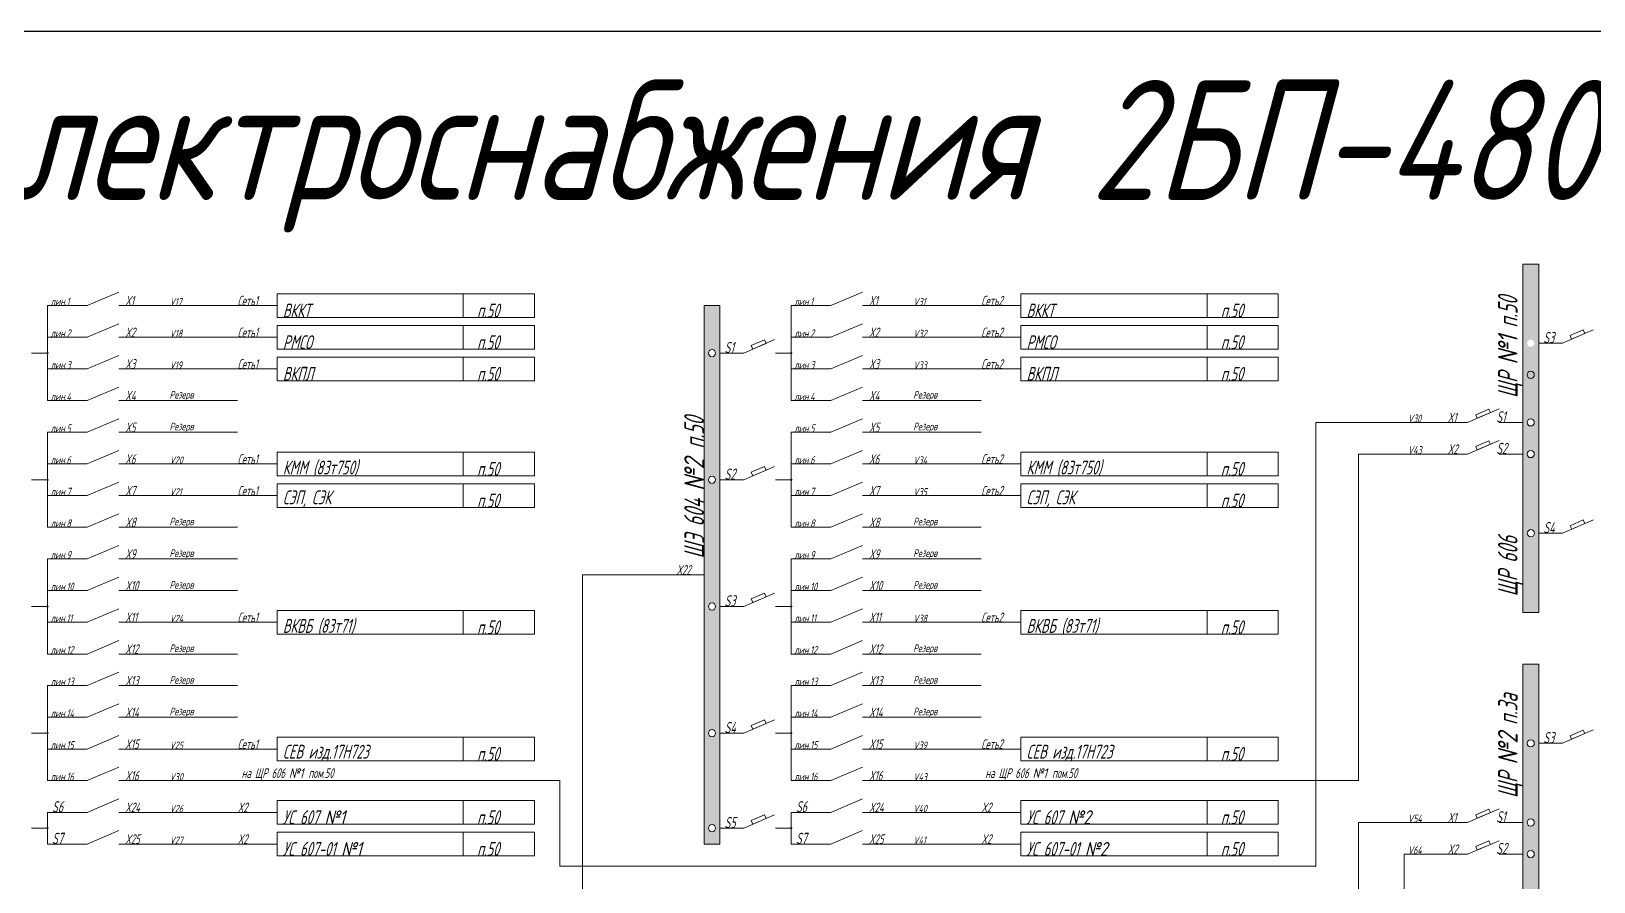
# Paper-space layout 'Main' of a CAD drawing. Extents: x 20 to 589, y 5 to 415.
# Drawn here: x 232.7 to 441, y 301.6 to 415 of the extents above; entities that cross this region are included whole.
import ezdxf

# ---------------------------------------------------------------- set-up
doc = ezdxf.new("R2010")
doc.units = 0
doc.header["$LTSCALE"] = 0.3
doc.layers.get('0').update_dxf_attribs({"linetype": 'CONTINUOUS', "lineweight": 15})
doc.layers.add('Format', color=7, linetype='CONTINUOUS', lineweight=30)
doc.layers.add('Text', color=242, linetype='CONTINUOUS', lineweight=15)
doc.styles.get("Standard").update_dxf_attribs({"font": 'isocpeur.ttf', "width": 0.8, "oblique": 15})

psp = doc.layouts.new('Main')

# ---------------------------------------------------------------- hatches: boundary and pattern name
h = psp.add_hatch(color=256)
h.paths.add_polyline_path([(431.58, 383.95), (433.69, 383.95), (433.69, 337.49), (431.58, 337.49)])
edge = h.paths.add_edge_path(flags=16)
edge.add_arc((432.63, 373.39), 0.478, 0, 360)
edge = h.paths.add_edge_path(flags=16)
edge.add_arc((432.63, 362.83), 0.478, 0, 360)
edge = h.paths.add_edge_path(flags=16)
edge.add_arc((432.63, 358.61), 0.478, 0, 360)
edge = h.paths.add_edge_path(flags=16)
edge.add_arc((432.65, 348.05), 0.478, 0, 360)
h = psp.add_hatch(color=256)
h.paths.add_polyline_path([(322.41, 378.41), (324.52, 378.41), (324.52, 306.6), (322.41, 306.6)])
edge = h.paths.add_edge_path(flags=16)
edge.add_arc((323.47, 372.07), 0.478, 0, 360)
edge = h.paths.add_edge_path(flags=16)
edge.add_arc((323.47, 355.18), 0.478, 0, 360)
edge = h.paths.add_edge_path(flags=16)
edge.add_arc((323.47, 338.28), 0.478, 0, 360)
edge = h.paths.add_edge_path(flags=16)
edge.add_arc((323.47, 321.38), 0.478, 0, 360)
edge = h.paths.add_edge_path(flags=16)
edge.add_arc((323.47, 308.71), 0.478, 0, 360)
h = psp.add_hatch(color=256)
edge = h.paths.add_edge_path()
edge.add_arc((234.86, 372.07), 0.0845, 0, 360)
h = psp.add_hatch(color=256)
edge = h.paths.add_edge_path()
edge.add_arc((334.03, 372.07), 0.0845, 0, 360)
h = psp.add_hatch(color=256)
edge = h.paths.add_edge_path()
edge.add_arc((234.86, 355.18), 0.0845, 0, 360)
h = psp.add_hatch(color=256)
edge = h.paths.add_edge_path()
edge.add_arc((334.03, 355.18), 0.0845, 0, 360)
h = psp.add_hatch(color=256)
edge = h.paths.add_edge_path()
edge.add_arc((234.86, 338.28), 0.0845, 0, 360)
h = psp.add_hatch(color=256)
edge = h.paths.add_edge_path()
edge.add_arc((334.03, 338.28), 0.0845, 0, 360)
h = psp.add_hatch(color=256)
h.paths.add_polyline_path([(431.58, 330.59), (433.69, 330.59), (433.69, 284.13), (431.58, 284.13)])
edge = h.paths.add_edge_path(flags=16)
edge.add_arc((432.63, 320.03), 0.478, 0, 360)
edge = h.paths.add_edge_path(flags=16)
edge.add_arc((432.63, 309.47), 0.478, 0, 360)
edge = h.paths.add_edge_path(flags=16)
edge.add_arc((432.63, 305.25), 0.478, 0, 360)
edge = h.paths.add_edge_path(flags=16)
edge.add_arc((432.65, 294.69), 0.478, 0, 360)
h = psp.add_hatch(color=256)
edge = h.paths.add_edge_path()
edge.add_arc((234.86, 321.38), 0.0845, 0, 360)
h = psp.add_hatch(color=256)
edge = h.paths.add_edge_path()
edge.add_arc((334.03, 321.38), 0.0845, 0, 360)
h = psp.add_hatch(color=256)
edge = h.paths.add_edge_path()
edge.add_arc((234.86, 308.71), 0.0845, 0, 360)
h = psp.add_hatch(color=256)
edge = h.paths.add_edge_path()
edge.add_arc((334.03, 308.71), 0.0845, 0, 360)

# ---------------------------------------------------------------- linework, layer by layer
at = {"lineweight": 15}
for p, q in [((240.14, 378.41), (244.37, 380.2)), ((339.31, 378.41), (343.53, 380.2)), ((240.14, 374.18), (244.37, 375.98)), ((339.31, 374.18), (343.53, 375.98)), ((436.86, 373.39), (440.97, 375.19)), ((327.69, 372.07), (331.81, 373.87)), ((240.14, 369.96), (244.37, 371.75)), ((339.31, 369.96), (343.53, 371.75)), ((240.14, 365.74), (244.37, 367.53)), ((339.31, 365.74), (343.53, 367.53)), ((424.18, 362.83), (428.41, 364.63)), ((240.14, 361.51), (244.37, 363.31)), ((339.31, 361.51), (343.53, 363.31)), ((240.14, 357.29), (244.37, 359.08)), ((339.31, 357.29), (343.53, 359.08)), ((424.18, 358.61), (428.41, 360.4)), ((327.69, 355.18), (331.81, 356.97)), ((240.14, 353.06), (244.37, 354.86)), ((339.31, 353.06), (343.53, 354.86)), ((240.14, 348.84), (244.37, 350.63)), ((339.31, 348.84), (343.53, 350.63)), ((436.87, 348.05), (440.99, 349.84)), ((240.14, 344.62), (244.37, 346.41)), ((339.31, 344.62), (343.53, 346.41)), ((240.14, 340.39), (244.37, 342.19)), ((339.31, 340.39), (343.53, 342.19)), ((327.69, 338.28), (331.81, 340.07)), ((240.14, 336.17), (244.37, 337.96)), ((339.31, 336.17), (343.53, 337.96)), ((240.14, 331.94), (244.37, 333.74)), ((339.31, 331.94), (343.53, 333.74)), ((240.14, 327.72), (244.37, 329.51)), ((339.31, 327.72), (343.53, 329.51)), ((240.14, 323.5), (244.37, 325.29)), ((339.31, 323.5), (343.53, 325.29)), ((327.69, 321.38), (331.81, 323.18)), ((240.14, 319.27), (244.37, 321.07)), ((339.31, 319.27), (343.53, 321.07)), ((436.86, 320.03), (440.97, 321.83)), ((240.14, 315.05), (244.37, 316.84)), ((339.31, 315.05), (343.53, 316.84)), ((240.14, 310.82), (244.37, 312.62)), ((339.31, 310.82), (343.53, 312.62)), ((327.69, 308.71), (331.81, 310.51)), ((424.18, 309.47), (428.41, 311.27)), ((240.14, 306.6), (244.37, 308.39)), ((339.31, 306.6), (343.53, 308.39)), ((424.18, 305.25), (428.41, 307.04))]:
    psp.add_line(p, q, dxfattribs=at)
for p, q in [((290.3, 379.99), (290.3, 376.82)), ((389.47, 379.99), (389.47, 376.82)), ((234.86, 374.18), (234.86, 378.41)), ((234.86, 378.41), (240.14, 378.41)), ((244.37, 378.41), (249.65, 378.41)), ((249.65, 378.41), (260.21, 378.41)), ((265.49, 378.41), (260.21, 378.41)), ((334.03, 374.18), (334.03, 378.41)), ((334.03, 378.41), (339.31, 378.41)), ((343.53, 378.41), (348.81, 378.41)), ((348.81, 378.41), (359.37, 378.41)), ((364.65, 378.41), (359.37, 378.41)), ((290.3, 375.77), (290.3, 372.6)), ((389.47, 375.77), (389.47, 372.6)), ((234.86, 369.96), (234.86, 374.18)), ((234.86, 374.18), (240.14, 374.18)), ((244.37, 374.18), (249.65, 374.18)), ((249.65, 374.18), (260.21, 374.18)), ((265.49, 374.18), (260.21, 374.18)), ((334.03, 369.96), (334.03, 374.18)), ((334.03, 374.18), (339.31, 374.18)), ((343.53, 374.18), (348.81, 374.18)), ((348.81, 374.18), (359.37, 374.18)), ((364.65, 374.18), (359.37, 374.18)), ((436.86, 373.39), (433.69, 373.39)), ((232.75, 372.07), (234.86, 372.07)), ((290.3, 371.54), (290.3, 368.38)), ((327.69, 372.07), (324.52, 372.07)), ((331.92, 372.07), (334.03, 372.07)), ((389.47, 371.54), (389.47, 368.38)), ((234.86, 365.74), (234.86, 369.96)), ((234.86, 369.96), (240.14, 369.96)), ((244.37, 369.96), (249.65, 369.96)), ((249.65, 369.96), (260.21, 369.96)), ((265.49, 369.96), (260.21, 369.96)), ((334.03, 365.74), (334.03, 369.96)), ((334.03, 369.96), (339.31, 369.96)), ((343.53, 369.96), (348.81, 369.96)), ((348.81, 369.96), (359.37, 369.96)), ((364.65, 369.96), (359.37, 369.96)), ((234.86, 365.74), (240.14, 365.74)), ((244.37, 365.74), (249.65, 365.74)), ((249.65, 365.74), (260.21, 365.74)), ((334.03, 365.74), (339.31, 365.74)), ((343.53, 365.74), (348.81, 365.74)), ((348.81, 365.74), (359.37, 365.74)), ((415.74, 362.83), (421.02, 362.83)), ((424.18, 362.83), (421.02, 362.83)), ((428.41, 362.83), (431.58, 362.83)), ((234.86, 357.29), (234.86, 361.51)), ((234.86, 361.51), (240.14, 361.51)), ((244.37, 361.51), (249.65, 361.51)), ((249.65, 361.51), (260.21, 361.51)), ((334.03, 357.29), (334.03, 361.51)), ((334.03, 361.51), (339.31, 361.51)), ((343.53, 361.51), (348.81, 361.51)), ((348.81, 361.51), (359.37, 361.51)), ((290.3, 358.87), (290.3, 355.7)), ((389.47, 358.87), (389.47, 355.7)), ((409.66, 358.61), (421.02, 358.61)), ((424.18, 358.61), (421.02, 358.61)), ((428.41, 358.61), (431.58, 358.61)), ((234.86, 353.06), (234.86, 357.29)), ((234.86, 357.29), (240.14, 357.29)), ((244.37, 357.29), (249.65, 357.29)), ((249.65, 357.29), (260.21, 357.29)), ((265.49, 357.29), (260.21, 357.29)), ((334.03, 353.06), (334.03, 357.29)), ((334.03, 357.29), (339.31, 357.29)), ((343.53, 357.29), (348.81, 357.29)), ((348.81, 357.29), (359.37, 357.29)), ((364.65, 357.29), (359.37, 357.29)), ((232.75, 355.18), (234.86, 355.18)), ((290.3, 354.65), (290.3, 351.48)), ((327.69, 355.18), (324.52, 355.18)), ((331.92, 355.18), (334.03, 355.18)), ((389.47, 354.65), (389.47, 351.48)), ((234.86, 348.84), (234.86, 353.06)), ((234.86, 353.06), (240.14, 353.06)), ((244.37, 353.06), (249.65, 353.06)), ((249.65, 353.06), (260.21, 353.06)), ((265.49, 353.06), (260.21, 353.06)), ((334.03, 348.84), (334.03, 353.06)), ((334.03, 353.06), (339.31, 353.06)), ((343.53, 353.06), (348.81, 353.06)), ((348.81, 353.06), (359.37, 353.06)), ((364.65, 353.06), (359.37, 353.06)), ((234.86, 348.84), (240.14, 348.84)), ((244.37, 348.84), (249.65, 348.84)), ((249.65, 348.84), (260.21, 348.84)), ((334.03, 348.84), (339.31, 348.84)), ((343.53, 348.84), (348.81, 348.84)), ((348.81, 348.84), (359.37, 348.84)), ((436.87, 348.05), (433.7, 348.05)), ((234.86, 340.39), (234.86, 344.62)), ((234.86, 344.62), (240.14, 344.62)), ((244.37, 344.62), (249.65, 344.62)), ((249.65, 344.62), (260.21, 344.62)), ((334.03, 340.39), (334.03, 344.62)), ((334.03, 344.62), (339.31, 344.62)), ((343.53, 344.62), (348.81, 344.62)), ((348.81, 344.62), (359.37, 344.62)), ((322.41, 342.5), (318.19, 342.5)), ((234.86, 336.17), (234.86, 340.39)), ((234.86, 340.39), (240.14, 340.39)), ((244.37, 340.39), (249.65, 340.39)), ((249.65, 340.39), (260.21, 340.39)), ((334.03, 336.17), (334.03, 340.39)), ((334.03, 340.39), (339.31, 340.39)), ((343.53, 340.39), (348.81, 340.39)), ((348.81, 340.39), (359.37, 340.39)), ((232.75, 338.28), (234.86, 338.28)), ((290.3, 337.75), (290.3, 334.58)), ((327.69, 338.28), (324.52, 338.28)), ((331.92, 338.28), (334.03, 338.28)), ((389.47, 337.75), (389.47, 334.58)), ((234.86, 331.94), (234.86, 336.17)), ((234.86, 336.17), (240.14, 336.17)), ((244.37, 336.17), (249.65, 336.17)), ((249.65, 336.17), (260.21, 336.17)), ((265.49, 336.17), (260.21, 336.17)), ((334.03, 331.94), (334.03, 336.17)), ((334.03, 336.17), (339.31, 336.17)), ((343.53, 336.17), (348.81, 336.17)), ((348.81, 336.17), (359.37, 336.17)), ((364.65, 336.17), (359.37, 336.17)), ((234.86, 331.94), (240.14, 331.94)), ((244.37, 331.94), (249.65, 331.94)), ((249.65, 331.94), (260.21, 331.94)), ((334.03, 331.94), (339.31, 331.94)), ((343.53, 331.94), (348.81, 331.94)), ((348.81, 331.94), (359.37, 331.94)), ((234.86, 323.5), (234.86, 327.72)), ((234.86, 327.72), (240.14, 327.72)), ((244.37, 327.72), (249.65, 327.72)), ((249.65, 327.72), (260.21, 327.72)), ((334.03, 323.5), (334.03, 327.72)), ((334.03, 327.72), (339.31, 327.72)), ((343.53, 327.72), (348.81, 327.72)), ((348.81, 327.72), (359.37, 327.72)), ((234.86, 319.27), (234.86, 323.5)), ((234.86, 323.5), (240.14, 323.5)), ((244.37, 323.5), (249.65, 323.5)), ((249.65, 323.5), (260.21, 323.5)), ((334.03, 319.27), (334.03, 323.5)), ((334.03, 323.5), (339.31, 323.5)), ((343.53, 323.5), (348.81, 323.5)), ((348.81, 323.5), (359.37, 323.5)), ((232.75, 321.38), (234.86, 321.38)), ((290.3, 320.86), (290.3, 317.69)), ((327.69, 321.38), (324.52, 321.38)), ((331.92, 321.38), (334.03, 321.38)), ((389.47, 320.86), (389.47, 317.69)), ((234.86, 315.05), (234.86, 319.27)), ((234.86, 319.27), (240.14, 319.27)), ((244.37, 319.27), (249.65, 319.27)), ((249.65, 319.27), (260.21, 319.27)), ((265.49, 319.27), (260.21, 319.27)), ((334.03, 315.05), (334.03, 319.27)), ((334.03, 319.27), (339.31, 319.27)), ((343.53, 319.27), (348.81, 319.27)), ((348.81, 319.27), (359.37, 319.27)), ((364.65, 319.27), (359.37, 319.27)), ((436.86, 320.03), (433.69, 320.03)), ((234.86, 315.05), (240.14, 315.05)), ((244.37, 315.05), (249.65, 315.05)), ((249.65, 315.05), (260.21, 315.05)), ((334.03, 315.05), (339.31, 315.05)), ((343.53, 315.05), (348.81, 315.05)), ((348.81, 315.05), (359.37, 315.05)), ((364.65, 315.05), (359.37, 315.05)), ((234.86, 306.6), (234.86, 310.82)), ((234.86, 310.82), (240.14, 310.82)), ((244.37, 310.82), (249.65, 310.82)), ((249.65, 310.82), (260.21, 310.82)), ((265.49, 310.82), (260.21, 310.82)), ((290.3, 312.41), (290.3, 309.24)), ((334.03, 306.6), (334.03, 310.82)), ((334.03, 310.82), (339.31, 310.82)), ((343.53, 310.82), (348.81, 310.82)), ((348.81, 310.82), (359.37, 310.82)), ((364.65, 310.82), (359.37, 310.82)), ((389.47, 312.41), (389.47, 309.24)), ((232.75, 308.71), (234.86, 308.71)), ((327.69, 308.71), (324.52, 308.71)), ((331.92, 308.71), (334.03, 308.71)), ((415.74, 309.47), (421.02, 309.47)), ((424.18, 309.47), (421.02, 309.47)), ((428.41, 309.47), (431.58, 309.47)), ((234.86, 306.6), (240.14, 306.6)), ((244.37, 306.6), (249.65, 306.6)), ((249.65, 306.6), (260.21, 306.6)), ((265.49, 306.6), (260.21, 306.6)), ((290.3, 308.18), (290.3, 305.02)), ((334.03, 306.6), (339.31, 306.6)), ((343.53, 306.6), (348.81, 306.6)), ((348.81, 306.6), (359.37, 306.6)), ((364.65, 306.6), (359.37, 306.6)), ((389.47, 308.18), (389.47, 305.02)), ((415.74, 305.25), (421.02, 305.25)), ((424.18, 305.25), (421.02, 305.25)), ((428.41, 305.25), (431.58, 305.25))]:
    psp.add_line(p, q)
for points in [[(431.58, 383.95), (433.69, 383.95), (433.69, 337.49), (431.58, 337.49)], [(265.49, 376.82), (299.81, 376.82), (299.81, 379.99), (265.49, 379.99)], [(364.65, 376.82), (398.97, 376.82), (398.97, 379.99), (364.65, 379.99)], [(322.41, 378.41), (324.52, 378.41), (324.52, 306.6), (322.41, 306.6)], [(265.49, 372.6), (299.81, 372.6), (299.81, 375.77), (265.49, 375.77)], [(364.65, 372.6), (398.97, 372.6), (398.97, 375.77), (364.65, 375.77)], [(438.08, 373.93), (439.83, 374.69), (439.63, 375.16), (437.87, 374.4)], [(328.92, 372.61), (330.67, 373.37), (330.46, 373.84), (328.71, 373.08)], [(265.49, 368.38), (299.81, 368.38), (299.81, 371.54), (265.49, 371.54)], [(364.65, 368.38), (398.97, 368.38), (398.97, 371.54), (364.65, 371.54)], [(425.5, 363.39), (427.26, 364.14), (427.06, 364.6), (425.31, 363.84)], [(265.49, 355.7), (299.81, 355.7), (299.81, 358.87), (265.49, 358.87)], [(364.65, 355.7), (398.97, 355.7), (398.97, 358.87), (364.65, 358.87)], [(425.5, 359.17), (427.26, 359.91), (427.06, 360.38), (425.31, 359.61)], [(328.92, 355.71), (330.67, 356.47), (330.46, 356.94), (328.71, 356.18)], [(265.49, 351.48), (299.81, 351.48), (299.81, 354.65), (265.49, 354.65)], [(364.65, 351.48), (398.97, 351.48), (398.97, 354.65), (364.65, 354.65)], [(438.09, 348.58), (439.84, 349.34), (439.64, 349.82), (437.89, 349.05)], [(328.92, 338.81), (330.67, 339.58), (330.46, 340.05), (328.71, 339.28)], [(265.49, 334.58), (299.81, 334.58), (299.81, 337.75), (265.49, 337.75)], [(364.65, 334.58), (398.97, 334.58), (398.97, 337.75), (364.65, 337.75)], [(431.58, 330.59), (433.69, 330.59), (433.69, 284.13), (431.58, 284.13)], [(328.92, 321.92), (330.67, 322.68), (330.46, 323.15), (328.71, 322.39)], [(265.49, 317.69), (299.81, 317.69), (299.81, 320.86), (265.49, 320.86)], [(364.65, 317.69), (398.97, 317.69), (398.97, 320.86), (364.65, 320.86)], [(438.08, 320.57), (439.83, 321.33), (439.63, 321.8), (437.87, 321.04)], [(265.49, 309.24), (299.81, 309.24), (299.81, 312.41), (265.49, 312.41)], [(328.92, 309.25), (330.67, 310.01), (330.46, 310.48), (328.71, 309.72)], [(364.65, 309.24), (398.97, 309.24), (398.97, 312.41), (364.65, 312.41)], [(425.5, 310.03), (427.26, 310.78), (427.06, 311.24), (425.31, 310.48)], [(265.49, 305.02), (299.81, 305.02), (299.81, 308.18), (265.49, 308.18)], [(364.65, 305.02), (398.97, 305.02), (398.97, 308.18), (364.65, 308.18)], [(425.5, 305.81), (427.26, 306.55), (427.06, 307.02), (425.31, 306.25)]]:
    psp.add_lwpolyline(points, close=True)
for centre, radius in [((234.86, 372.07), 0.0845), ((323.47, 372.07), 0.478), ((334.03, 372.07), 0.0845), ((432.63, 369.17), 0.478), ((432.63, 369.17), 0.478), ((432.63, 362.83), 0.478), ((432.63, 358.61), 0.478), ((234.86, 355.18), 0.0845), ((323.47, 355.18), 0.478), ((334.03, 355.18), 0.0845), ((432.65, 348.05), 0.478), ((234.86, 338.28), 0.0845), ((323.47, 338.28), 0.478), ((334.03, 338.28), 0.0845), ((234.86, 321.38), 0.0845), ((323.47, 321.38), 0.478), ((334.03, 321.38), 0.0845), ((432.63, 320.03), 0.478), ((432.63, 320.03), 0.478), ((234.86, 308.71), 0.0845), ((323.47, 308.71), 0.478), ((334.03, 308.71), 0.0845), ((432.63, 309.47), 0.478), ((432.63, 305.25), 0.478)]:
    psp.add_circle(centre, radius)
at = {"layer": 'Format'}
psp.add_line((20, 415), (589, 415), dxfattribs=at)
at = {"layer": 'Text'}
for p, q in [((415.74, 362.83), (403.96, 362.83)), ((403.96, 362.83), (403.96, 303.66)), ((409.66, 358.61), (409.66, 315.05)), ((318.19, 342.5), (306.19, 342.5)), ((306.19, 342.5), (306.19, 20.5)), ((303.19, 315.05), (260.21, 315.05)), ((303.19, 303.66), (303.19, 315.05)), ((409.66, 315.05), (364.65, 315.05)), ((415.74, 309.47), (409.66, 309.47)), ((409.66, 309.47), (409.66, 299.47)), ((415.74, 305.25), (415.74, 295.25)), ((403.96, 303.66), (303.19, 303.66))]:
    psp.add_line(p, q, dxfattribs=at)

# ---------------------------------------------------------------- texts
at = {"insert": (305.43, 408.5), "char_height": 16, "attachment_point": 2}
psp.add_mtext_dynamic_manual_height_columns('Схема электроснабжения 2БП-480', width=1316.3617, gutter_width=12.5, heights=[0], dxfattribs=at)
at = {"width": 17.2012, "attachment_point": 7, "line_spacing_factor": 1.5}
for s, insert, char_height in [('{\\fGOST|b0|i0|c204|p34; лин.1}', (234.76, 378.41), 1.056), ('{\\fGOST|b0|i0|c204|p34; \\fGOST|b0|i0|c0|p34; X\\fGOST|b0|i0|c204|p34;1}', (244.15, 378.41), 1.3), ('{\\fGOST|b0|i0|c204|p34; \\fGOST|b0|i0|c0|p34; \\fGOST|b0|i0|c204|p34; \\fGOST|b0|i0|c0|p34;V\\fGOST|b0|i0|c204|p34;17}', (249.65, 378.41), 1), ('{\\fGOST|b0|i0|c204|p34;Сеть1}', (260.21, 378.41), 1.3), ('{\\fGOST|b0|i0|c204|p34; лин.1}', (333.92, 378.41), 1.056), ('{\\fGOST|b0|i0|c204|p34; \\fGOST|b0|i0|c0|p34; X\\fGOST|b0|i0|c204|p34;1}', (343.32, 378.41), 1.3), ('{\\fGOST|b0|i0|c204|p34; \\fGOST|b0|i0|c0|p34; \\fGOST|b0|i0|c204|p34; \\fGOST|b0|i0|c0|p34;V\\fGOST|b0|i0|c204|p34;31}', (348.81, 378.41), 1), ('{\\fGOST|b0|i0|c204|p34;Сеть2}', (359.37, 378.41), 1.3), ('{\\fGOST|b0|i0|c204|p34; лин.2}', (234.76, 374.18), 1.056), ('{\\fGOST|b0|i0|c204|p34; \\fGOST|b0|i0|c0|p34; X\\fGOST|b0|i0|c204|p34;2}', (244.15, 374.18), 1.3), ('{\\fGOST|b0|i0|c204|p34; \\fGOST|b0|i0|c0|p34; \\fGOST|b0|i0|c204|p34; \\fGOST|b0|i0|c0|p34;V\\fGOST|b0|i0|c204|p34;18}', (249.65, 374.18), 1), ('{\\fGOST|b0|i0|c204|p34;Сеть1}', (260.21, 374.18), 1.3), ('{\\fGOST|b0|i0|c204|p34; лин.2}', (333.92, 374.18), 1.056), ('{\\fGOST|b0|i0|c204|p34; \\fGOST|b0|i0|c0|p34; X\\fGOST|b0|i0|c204|p34;2}', (343.32, 374.18), 1.3), ('{\\fGOST|b0|i0|c204|p34; \\fGOST|b0|i0|c0|p34; \\fGOST|b0|i0|c204|p34; \\fGOST|b0|i0|c0|p34;V\\fGOST|b0|i0|c204|p34;32}', (348.81, 374.18), 1), ('{\\fGOST|b0|i0|c204|p34;Сеть2}', (359.37, 374.18), 1.3), ('{\\fGOST|b0|i0|c204|p34; \\fGOST|b0|i0|c0|p34;S\\fGOST|b0|i0|c204|p34;1}', (324.52, 372.07), 1.5), ('{\\fGOST|b0|i0|c204|p34; лин.3}', (234.76, 369.96), 1.056), ('{\\fGOST|b0|i0|c204|p34; \\fGOST|b0|i0|c0|p34; X\\fGOST|b0|i0|c204|p34;3}', (244.15, 369.96), 1.3), ('{\\fGOST|b0|i0|c204|p34; \\fGOST|b0|i0|c0|p34; \\fGOST|b0|i0|c204|p34; \\fGOST|b0|i0|c0|p34;V\\fGOST|b0|i0|c204|p34;19}', (249.65, 369.96), 1), ('{\\fGOST|b0|i0|c204|p34;Сеть1}', (260.21, 369.96), 1.3), ('{\\fGOST|b0|i0|c204|p34; лин.3}', (333.92, 369.96), 1.056), ('{\\fGOST|b0|i0|c204|p34; \\fGOST|b0|i0|c0|p34; X\\fGOST|b0|i0|c204|p34;3}', (343.32, 369.96), 1.3), ('{\\fGOST|b0|i0|c204|p34; \\fGOST|b0|i0|c0|p34; \\fGOST|b0|i0|c204|p34; \\fGOST|b0|i0|c0|p34;V\\fGOST|b0|i0|c204|p34;33}', (348.81, 369.96), 1), ('{\\fGOST|b0|i0|c204|p34;Сеть2}', (359.37, 369.96), 1.3), ('{\\fGOST|b0|i0|c204|p34; лин.4}', (234.76, 365.74), 1.056), ('{\\fGOST|b0|i0|c204|p34; \\fGOST|b0|i0|c0|p34; X\\fGOST|b0|i0|c204|p34;4}', (244.15, 365.74), 1.3), ('{\\fGOST|b0|i0|c204|p34; \\fGOST|b0|i0|c0|p34; \\fGOST|b0|i0|c204|p34; Резерв}', (249.65, 365.74), 1), ('{\\fGOST|b0|i0|c204|p34; лин.4}', (333.92, 365.74), 1.056), ('{\\fGOST|b0|i0|c204|p34; \\fGOST|b0|i0|c0|p34; X\\fGOST|b0|i0|c204|p34;4}', (343.32, 365.74), 1.3), ('{\\fGOST|b0|i0|c204|p34; \\fGOST|b0|i0|c0|p34; \\fGOST|b0|i0|c204|p34; Резерв}', (348.81, 365.74), 1), ('{\\fGOST|b0|i0|c204|p34; лин.5}', (234.76, 361.51), 1.056), ('{\\fGOST|b0|i0|c204|p34; \\fGOST|b0|i0|c0|p34; X\\fGOST|b0|i0|c204|p34;5}', (244.15, 361.51), 1.3), ('{\\fGOST|b0|i0|c204|p34; \\fGOST|b0|i0|c0|p34; \\fGOST|b0|i0|c204|p34; Резерв}', (249.65, 361.51), 1), ('{\\fGOST|b0|i0|c204|p34; лин.5}', (333.92, 361.51), 1.056), ('{\\fGOST|b0|i0|c204|p34; \\fGOST|b0|i0|c0|p34; X\\fGOST|b0|i0|c204|p34;5}', (343.32, 361.51), 1.3), ('{\\fGOST|b0|i0|c204|p34; \\fGOST|b0|i0|c0|p34; \\fGOST|b0|i0|c204|p34; Резерв}', (348.81, 361.51), 1), ('{\\fGOST|b0|i0|c204|p34; лин.6}', (234.76, 357.29), 1.056), ('{\\fGOST|b0|i0|c204|p34; \\fGOST|b0|i0|c0|p34; X\\fGOST|b0|i0|c204|p34;6}', (244.15, 357.29), 1.3), ('{\\fGOST|b0|i0|c204|p34;Сеть1}', (260.21, 357.29), 1.3), ('{\\fGOST|b0|i0|c204|p34; лин.6}', (333.92, 357.29), 1.056), ('{\\fGOST|b0|i0|c204|p34; \\fGOST|b0|i0|c0|p34; X\\fGOST|b0|i0|c204|p34;6}', (343.32, 357.29), 1.3), ('{\\fGOST|b0|i0|c204|p34;Сеть2}', (359.37, 357.29), 1.3), ('{\\fGOST|b0|i0|c204|p34; \\fGOST|b0|i0|c0|p34; \\fGOST|b0|i0|c204|p34; \\fGOST|b0|i0|c0|p34;V\\fGOST|b0|i0|c204|p34;20}', (249.65, 357.29), 1), ('{\\fGOST|b0|i0|c204|p34; \\fGOST|b0|i0|c0|p34;S\\fGOST|b0|i0|c204|p34;2}', (324.52, 355.18), 1.5), ('{\\fGOST|b0|i0|c204|p34; \\fGOST|b0|i0|c0|p34; \\fGOST|b0|i0|c204|p34; \\fGOST|b0|i0|c0|p34;V\\fGOST|b0|i0|c204|p34;34}', (348.81, 357.29), 1), ('{\\fGOST|b0|i0|c204|p34; \\fGOST|b0|i0|c0|p34; X\\fGOST|b0|i0|c204|p34;7}', (244.15, 353.06), 1.3), ('{\\fGOST|b0|i0|c204|p34;Сеть1}', (260.21, 353.06), 1.3), ('{\\fGOST|b0|i0|c204|p34; \\fGOST|b0|i0|c0|p34; X\\fGOST|b0|i0|c204|p34;7}', (343.32, 353.06), 1.3), ('{\\fGOST|b0|i0|c204|p34;Сеть2}', (359.37, 353.06), 1.3), ('{\\fGOST|b0|i0|c204|p34; лин.7}', (234.76, 353.06), 1.056), ('{\\fGOST|b0|i0|c204|p34; \\fGOST|b0|i0|c0|p34; \\fGOST|b0|i0|c204|p34; \\fGOST|b0|i0|c0|p34;V\\fGOST|b0|i0|c204|p34;21}', (249.65, 353.06), 1), ('{\\fGOST|b0|i0|c204|p34; лин.7}', (333.92, 353.06), 1.056), ('{\\fGOST|b0|i0|c204|p34; \\fGOST|b0|i0|c0|p34; \\fGOST|b0|i0|c204|p34; \\fGOST|b0|i0|c0|p34;V\\fGOST|b0|i0|c204|p34;35}', (348.81, 353.06), 1), ('{\\fGOST|b0|i0|c204|p34; \\fGOST|b0|i0|c0|p34; X\\fGOST|b0|i0|c204|p34;8}', (244.15, 348.84), 1.3), ('{\\fGOST|b0|i0|c204|p34; \\fGOST|b0|i0|c0|p34; \\fGOST|b0|i0|c204|p34; Резерв}', (249.65, 348.84), 1), ('{\\fGOST|b0|i0|c204|p34; \\fGOST|b0|i0|c0|p34; X\\fGOST|b0|i0|c204|p34;8}', (343.32, 348.84), 1.3), ('{\\fGOST|b0|i0|c204|p34; \\fGOST|b0|i0|c0|p34; \\fGOST|b0|i0|c204|p34; Резерв}', (348.81, 348.84), 1), ('{\\fGOST|b0|i0|c204|p34; лин.8}', (234.76, 348.84), 1.056), ('{\\fGOST|b0|i0|c204|p34; лин.8}', (333.92, 348.84), 1.056), ('{\\fGOST|b0|i0|c204|p34; \\fGOST|b0|i0|c0|p34; X\\fGOST|b0|i0|c204|p34;9}', (244.15, 344.62), 1.3), ('{\\fGOST|b0|i0|c204|p34; \\fGOST|b0|i0|c0|p34; \\fGOST|b0|i0|c204|p34; Резерв}', (249.65, 344.62), 1), ('{\\fGOST|b0|i0|c204|p34; \\fGOST|b0|i0|c0|p34; X\\fGOST|b0|i0|c204|p34;9}', (343.32, 344.62), 1.3), ('{\\fGOST|b0|i0|c204|p34; \\fGOST|b0|i0|c0|p34; \\fGOST|b0|i0|c204|p34; Резерв}', (348.81, 344.62), 1), ('{\\fGOST|b0|i0|c204|p34; лин.9}', (234.76, 344.62), 1.056), ('{\\fGOST|b0|i0|c204|p34; \\fGOST|b0|i0|c0|p34;X\\fGOST|b0|i0|c204|p34;22}', (318.19, 342.5), 1.3), ('{\\fGOST|b0|i0|c204|p34; лин.9}', (333.92, 344.62), 1.056), ('{\\fGOST|b0|i0|c204|p34; \\fGOST|b0|i0|c0|p34; X\\fGOST|b0|i0|c204|p34;10}', (244.15, 340.39), 1.3), ('{\\fGOST|b0|i0|c204|p34; \\fGOST|b0|i0|c0|p34; X\\fGOST|b0|i0|c204|p34;10}', (343.32, 340.39), 1.3), ('{\\fGOST|b0|i0|c204|p34; лин.10}', (234.76, 340.39), 1.056), ('{\\fGOST|b0|i0|c204|p34; \\fGOST|b0|i0|c0|p34; \\fGOST|b0|i0|c204|p34; Резерв}', (249.65, 340.39), 1), ('{\\fGOST|b0|i0|c204|p34; \\fGOST|b0|i0|c0|p34;S\\fGOST|b0|i0|c204|p34;3}', (324.52, 338.28), 1.5), ('{\\fGOST|b0|i0|c204|p34; лин.10}', (333.92, 340.39), 1.056), ('{\\fGOST|b0|i0|c204|p34; \\fGOST|b0|i0|c0|p34; \\fGOST|b0|i0|c204|p34; Резерв}', (348.81, 340.39), 1), ('{\\fGOST|b0|i0|c204|p34; лин.11}', (234.76, 336.17), 1.056), ('{\\fGOST|b0|i0|c204|p34; \\fGOST|b0|i0|c0|p34; X\\fGOST|b0|i0|c204|p34;11}', (244.15, 336.17), 1.3), ('{\\fGOST|b0|i0|c204|p34; \\fGOST|b0|i0|c0|p34; \\fGOST|b0|i0|c204|p34; \\fGOST|b0|i0|c0|p34;V\\fGOST|b0|i0|c204|p34;24}', (249.65, 336.17), 1), ('{\\fGOST|b0|i0|c204|p34;Сеть1}', (260.21, 336.17), 1.3), ('{\\fGOST|b0|i0|c204|p34; лин.11}', (333.92, 336.17), 1.056), ('{\\fGOST|b0|i0|c204|p34; \\fGOST|b0|i0|c0|p34; X\\fGOST|b0|i0|c204|p34;11}', (343.32, 336.17), 1.3), ('{\\fGOST|b0|i0|c204|p34; \\fGOST|b0|i0|c0|p34; \\fGOST|b0|i0|c204|p34; \\fGOST|b0|i0|c0|p34;V\\fGOST|b0|i0|c204|p34;38}', (348.81, 336.17), 1), ('{\\fGOST|b0|i0|c204|p34;Сеть2}', (359.37, 336.17), 1.3), ('{\\fGOST|b0|i0|c204|p34; лин.12}', (234.76, 331.94), 1.056), ('{\\fGOST|b0|i0|c204|p34; \\fGOST|b0|i0|c0|p34; X\\fGOST|b0|i0|c204|p34;12}', (244.15, 331.94), 1.3), ('{\\fGOST|b0|i0|c204|p34; \\fGOST|b0|i0|c0|p34; \\fGOST|b0|i0|c204|p34; Резерв}', (249.65, 331.94), 1), ('{\\fGOST|b0|i0|c204|p34; лин.12}', (333.92, 331.94), 1.056), ('{\\fGOST|b0|i0|c204|p34; \\fGOST|b0|i0|c0|p34; X\\fGOST|b0|i0|c204|p34;12}', (343.32, 331.94), 1.3), ('{\\fGOST|b0|i0|c204|p34; \\fGOST|b0|i0|c0|p34; \\fGOST|b0|i0|c204|p34; Резерв}', (348.81, 331.94), 1), ('{\\fGOST|b0|i0|c204|p34; лин.13}', (234.76, 327.72), 1.056), ('{\\fGOST|b0|i0|c204|p34; \\fGOST|b0|i0|c0|p34; X\\fGOST|b0|i0|c204|p34;13}', (244.15, 327.72), 1.3), ('{\\fGOST|b0|i0|c204|p34; \\fGOST|b0|i0|c0|p34; \\fGOST|b0|i0|c204|p34; Резерв}', (249.65, 327.72), 1), ('{\\fGOST|b0|i0|c204|p34; лин.13}', (333.92, 327.72), 1.056), ('{\\fGOST|b0|i0|c204|p34; \\fGOST|b0|i0|c0|p34; X\\fGOST|b0|i0|c204|p34;13}', (343.32, 327.72), 1.3), ('{\\fGOST|b0|i0|c204|p34; \\fGOST|b0|i0|c0|p34; \\fGOST|b0|i0|c204|p34; Резерв}', (348.81, 327.72), 1), ('{\\fGOST|b0|i0|c204|p34; лин.14}', (234.76, 323.5), 1.056), ('{\\fGOST|b0|i0|c204|p34; \\fGOST|b0|i0|c0|p34; X\\fGOST|b0|i0|c204|p34;14}', (244.15, 323.5), 1.3), ('{\\fGOST|b0|i0|c204|p34; \\fGOST|b0|i0|c0|p34; \\fGOST|b0|i0|c204|p34; Резерв}', (249.65, 323.5), 1), ('{\\fGOST|b0|i0|c204|p34; лин.14}', (333.92, 323.5), 1.056), ('{\\fGOST|b0|i0|c204|p34; \\fGOST|b0|i0|c0|p34; X\\fGOST|b0|i0|c204|p34;14}', (343.32, 323.5), 1.3), ('{\\fGOST|b0|i0|c204|p34; \\fGOST|b0|i0|c0|p34; \\fGOST|b0|i0|c204|p34; Резерв}', (348.81, 323.5), 1), ('{\\fGOST|b0|i0|c204|p34; \\fGOST|b0|i0|c0|p34;S\\fGOST|b0|i0|c204|p34;4}', (324.52, 321.38), 1.5), ('{\\fGOST|b0|i0|c204|p34; лин.15}', (234.76, 319.27), 1.056), ('{\\fGOST|b0|i0|c204|p34; \\fGOST|b0|i0|c0|p34; X\\fGOST|b0|i0|c204|p34;15}', (244.15, 319.27), 1.3), ('{\\fGOST|b0|i0|c204|p34; \\fGOST|b0|i0|c0|p34; \\fGOST|b0|i0|c204|p34; \\fGOST|b0|i0|c0|p34;V\\fGOST|b0|i0|c204|p34;25}', (249.65, 319.27), 1), ('{\\fGOST|b0|i0|c204|p34;Сеть1}', (260.21, 319.27), 1.3), ('{\\fGOST|b0|i0|c204|p34; лин.15}', (333.92, 319.27), 1.056), ('{\\fGOST|b0|i0|c204|p34; \\fGOST|b0|i0|c0|p34; X\\fGOST|b0|i0|c204|p34;15}', (343.32, 319.27), 1.3), ('{\\fGOST|b0|i0|c204|p34; \\fGOST|b0|i0|c0|p34; \\fGOST|b0|i0|c204|p34; \\fGOST|b0|i0|c0|p34;V\\fGOST|b0|i0|c204|p34;39}', (348.81, 319.27), 1), ('{\\fGOST|b0|i0|c204|p34;Сеть2}', (359.37, 319.27), 1.3), ('{\\fGOST|b0|i0|c204|p34; лин.16}', (234.76, 315.05), 1.056), ('{\\fGOST|b0|i0|c204|p34; \\fGOST|b0|i0|c0|p34; X\\fGOST|b0|i0|c204|p34;16}', (244.15, 315.05), 1.3), ('{\\fGOST|b0|i0|c204|p34; \\fGOST|b0|i0|c0|p34; \\fGOST|b0|i0|c204|p34; \\fGOST|b0|i0|c0|p34;V\\fGOST|b0|i0|c204|p34;30}', (249.65, 315.05), 1), ('{\\fGOST|b0|i0|c204|p34; лин.16}', (333.92, 315.05), 1.056), ('{\\fGOST|b0|i0|c204|p34; \\fGOST|b0|i0|c0|p34; X\\fGOST|b0|i0|c204|p34;16}', (343.32, 315.05), 1.3), ('{\\fGOST|b0|i0|c204|p34; \\fGOST|b0|i0|c0|p34; \\fGOST|b0|i0|c204|p34; \\fGOST|b0|i0|c0|p34;V\\fGOST|b0|i0|c204|p34;43}', (348.81, 315.05), 1), ('{\\fGOST|b0|i0|c204|p34; \\fGOST|b0|i0|c0|p34;S\\fGOST|b0|i0|c204|p34;6}', (234.86, 310.82), 1.5), ('{\\fGOST|b0|i0|c204|p34; \\fGOST|b0|i0|c0|p34; X\\fGOST|b0|i0|c204|p34;24}', (244.15, 310.82), 1.3), ('{\\fGOST|b0|i0|c204|p34; \\fGOST|b0|i0|c0|p34; \\fGOST|b0|i0|c204|p34; \\fGOST|b0|i0|c0|p34;V\\fGOST|b0|i0|c204|p34;26}', (249.65, 310.82), 1), ('{\\fGOST|b0|i0|c0|p34;X\\fGOST|b0|i0|c204|p34;2}', (260.21, 310.82), 1.3), ('{\\fGOST|b0|i0|c204|p34; \\fGOST|b0|i0|c0|p34;S\\fGOST|b0|i0|c204|p34;6}', (334.03, 310.82), 1.5), ('{\\fGOST|b0|i0|c204|p34; \\fGOST|b0|i0|c0|p34; X\\fGOST|b0|i0|c204|p34;24}', (343.32, 310.82), 1.3), ('{\\fGOST|b0|i0|c204|p34; \\fGOST|b0|i0|c0|p34; \\fGOST|b0|i0|c204|p34; \\fGOST|b0|i0|c0|p34;V\\fGOST|b0|i0|c204|p34;40}', (348.81, 310.82), 1), ('{\\fGOST|b0|i0|c0|p34;X\\fGOST|b0|i0|c204|p34;2}', (359.37, 310.82), 1.3), ('{\\fGOST|b0|i0|c204|p34; \\fGOST|b0|i0|c0|p34;S\\fGOST|b0|i0|c204|p34;5}', (324.52, 308.71), 1.5), ('{\\fGOST|b0|i0|c204|p34; \\fGOST|b0|i0|c0|p34;S\\fGOST|b0|i0|c204|p34;7}', (234.86, 306.6), 1.5), ('{\\fGOST|b0|i0|c204|p34; \\fGOST|b0|i0|c0|p34; X\\fGOST|b0|i0|c204|p34;25}', (244.15, 306.6), 1.3), ('{\\fGOST|b0|i0|c204|p34; \\fGOST|b0|i0|c0|p34; \\fGOST|b0|i0|c204|p34; \\fGOST|b0|i0|c0|p34;V\\fGOST|b0|i0|c204|p34;27}', (249.65, 306.6), 1), ('{\\fGOST|b0|i0|c0|p34;X\\fGOST|b0|i0|c204|p34;2}', (260.21, 306.6), 1.3), ('{\\fGOST|b0|i0|c204|p34; \\fGOST|b0|i0|c0|p34;S\\fGOST|b0|i0|c204|p34;7}', (334.03, 306.6), 1.5), ('{\\fGOST|b0|i0|c204|p34; \\fGOST|b0|i0|c0|p34; X\\fGOST|b0|i0|c204|p34;25}', (343.32, 306.6), 1.3), ('{\\fGOST|b0|i0|c204|p34; \\fGOST|b0|i0|c0|p34; \\fGOST|b0|i0|c204|p34; \\fGOST|b0|i0|c0|p34;V\\fGOST|b0|i0|c204|p34;41}', (348.81, 306.6), 1), ('{\\fGOST|b0|i0|c0|p34;X\\fGOST|b0|i0|c204|p34;2}', (359.37, 306.6), 1.3)]:
    psp.add_mtext(s, dxfattribs=dict(at, insert=insert, char_height=char_height))
at = {"char_height": 2.6, "attachment_point": 7, "rotation": 90}
for s, insert, width in [('{\\fGOST|b0|i0|c204|p34;  ЩР }№1{\\fGOST|b0|i0|c204|p34; п.50}', (431.58, 363.96), 25.0225), ('{\\fGOST|b0|i0|c204|p34;  ЩР 606}', (431.58, 337.49), 21.8043), ('{\\fGOST|b0|i0|c204|p34;  ЩР }№2{\\fGOST|b0|i0|c204|p34; п.3а}', (431.58, 310.6), 25.0775)]:
    psp.add_mtext(s, dxfattribs=dict(at, insert=insert, width=width))
at = {"attachment_point": 7}
for s, insert, char_height, width in [('\\pt22.176;{\\fGOST|b0|i0|c204|p34; ВККТ}', (265.49, 376.82), 1.848, 24.9172), ('\\pl1.848,t1.848;{\\fGOST|b0|i0|c204|p34;п.50}', (290.3, 376.82), 1.848, 17.2012), ('\\pt22.176;{\\fGOST|b0|i0|c204|p34; ВККТ}', (364.65, 376.82), 1.848, 24.9172), ('\\pl1.848,t1.848;{\\fGOST|b0|i0|c204|p34;п.50}', (389.47, 376.82), 1.848, 17.2012), ('\\pt22.176;{\\fGOST|b0|i0|c204|p34; РМСО}', (265.49, 372.6), 1.848, 24.9172), ('\\pl1.848,t1.848;{\\fGOST|b0|i0|c204|p34;п.50}', (290.3, 372.6), 1.848, 17.2012), ('\\pt22.176;{\\fGOST|b0|i0|c204|p34; РМСО}', (364.65, 372.6), 1.848, 24.9172), ('\\pl1.848,t1.848;{\\fGOST|b0|i0|c204|p34;п.50}', (389.47, 372.6), 1.848, 17.2012), ('{\\fGOST|b0|i0|c204|p34; \\fGOST|b0|i0|c0|p34;S\\fGOST|b0|i0|c204|p34;3}', (433.69, 373.39), 1.5, 17.2012), ('\\pt22.176;{\\fGOST|b0|i0|c204|p34; ВКПЛ}', (265.49, 368.38), 1.848, 24.9172), ('\\pl1.848,t1.848;{\\fGOST|b0|i0|c204|p34;п.50}', (290.3, 368.38), 1.848, 17.2012), ('\\pt22.176;{\\fGOST|b0|i0|c204|p34; ВКПЛ}', (364.65, 368.38), 1.848, 24.9172), ('\\pl1.848,t1.848;{\\fGOST|b0|i0|c204|p34;п.50}', (389.47, 368.38), 1.848, 17.2012), ('{\\fGOST|b0|i0|c204|p34; \\fGOST|b0|i0|c0|p34;V\\fGOST|b0|i0|c204|p34;30}', (415.74, 362.83), 1.056, 17.2012), ('{\\fGOST|b0|i0|c204|p34; \\fGOST|b0|i0|c0|p34;X\\fGOST|b0|i0|c204|p34;1}', (421.02, 362.83), 1.3, 17.2012), ('{\\fGOST|b0|i0|c204|p34; \\fGOST|b0|i0|c0|p34;S\\fGOST|b0|i0|c204|p34;1}', (427.41, 362.83), 1.5, 17.2012), ('{\\fGOST|b0|i0|c204|p34; \\fGOST|b0|i0|c0|p34;V\\fGOST|b0|i0|c204|p34;43}', (415.74, 358.61), 1.056, 17.2012), ('{\\fGOST|b0|i0|c204|p34; \\fGOST|b0|i0|c0|p34;X\\fGOST|b0|i0|c204|p34;2}', (421.02, 358.61), 1.3, 17.2012), ('{\\fGOST|b0|i0|c204|p34; \\fGOST|b0|i0|c0|p34;S\\fGOST|b0|i0|c204|p34;2}', (427.41, 358.61), 1.5, 17.2012), ('\\pt22.176;{\\fGOST|b0|i0|c204|p34; КММ (83т750)}', (265.49, 355.7), 1.848, 24.9172), ('\\pl1.848,t1.848;{\\fGOST|b0|i0|c204|p34;п.50}', (290.3, 355.7), 1.848, 17.2012), ('\\pt22.176;{\\fGOST|b0|i0|c204|p34; КММ (83т750)}', (364.65, 355.7), 1.848, 24.9172), ('\\pl1.848,t1.848;{\\fGOST|b0|i0|c204|p34;п.50}', (389.47, 355.7), 1.848, 17.2012), ('\\pt22.176;{\\fGOST|b0|i0|c204|p34; СЭП, СЭК}', (265.49, 351.48), 1.848, 24.9172), ('\\pl1.848,t1.848;{\\fGOST|b0|i0|c204|p34;п.50}', (290.3, 351.48), 1.848, 17.2012), ('\\pt22.176;{\\fGOST|b0|i0|c204|p34; СЭП, СЭК}', (364.65, 351.48), 1.848, 24.9172), ('\\pl1.848,t1.848;{\\fGOST|b0|i0|c204|p34;п.50}', (389.47, 351.48), 1.848, 17.2012), ('{\\fGOST|b0|i0|c204|p34; \\fGOST|b0|i0|c0|p34;S\\fGOST|b0|i0|c204|p34;4}', (433.7, 348.05), 1.5, 17.2012), ('\\pt22.176;{\\fGOST|b0|i0|c204|p34; ВКВБ (83т71)}', (265.49, 334.58), 1.848, 24.9172), ('\\pl1.848,t1.848;{\\fGOST|b0|i0|c204|p34;п.50}', (290.3, 334.58), 1.848, 17.2012), ('\\pt22.176;{\\fGOST|b0|i0|c204|p34; ВКВБ (83т71)}', (364.65, 334.58), 1.848, 24.9172), ('\\pl1.848,t1.848;{\\fGOST|b0|i0|c204|p34;п.50}', (389.47, 334.58), 1.848, 17.2012), ('{\\fGOST|b0|i0|c204|p34; \\fGOST|b0|i0|c0|p34;S\\fGOST|b0|i0|c204|p34;3}', (433.69, 320.03), 1.5, 17.2012), ('\\pt22.176;{\\fGOST|b0|i0|c204|p34; СЕВ изд.17H723}', (265.49, 317.69), 1.848, 24.9172), ('\\pl1.848,t1.848;{\\fGOST|b0|i0|c204|p34;п.50}', (290.3, 317.69), 1.848, 17.2012), ('\\pt22.176;{\\fGOST|b0|i0|c204|p34; СЕВ изд.17H723}', (364.65, 317.69), 1.848, 24.9172), ('\\pl1.848,t1.848;{\\fGOST|b0|i0|c204|p34;п.50}', (389.47, 317.69), 1.848, 17.2012), ('{\\fGOST|b0|i0|c204|p34; УС 607 }№1', (265.49, 309.24), 1.848, 24.9172), ('\\pl1.848,t1.848;{\\fGOST|b0|i0|c204|p34;п.50}', (290.3, 309.24), 1.848, 17.2012), ('{\\fGOST|b0|i0|c204|p34; УС 607 }№2', (364.65, 309.24), 1.848, 24.9172), ('\\pl1.848,t1.848;{\\fGOST|b0|i0|c204|p34;п.50}', (389.47, 309.24), 1.848, 17.2012), ('{\\fGOST|b0|i0|c204|p34; \\fGOST|b0|i0|c0|p34;V\\fGOST|b0|i0|c204|p34;54}', (415.74, 309.47), 1.056, 17.2012), ('{\\fGOST|b0|i0|c204|p34; \\fGOST|b0|i0|c0|p34;X\\fGOST|b0|i0|c204|p34;1}', (421.02, 309.47), 1.3, 17.2012), ('{\\fGOST|b0|i0|c204|p34; \\fGOST|b0|i0|c0|p34;S\\fGOST|b0|i0|c204|p34;1}', (427.41, 309.47), 1.5, 17.2012), ('\\pt22.176;{\\fGOST|b0|i0|c204|p34; УС 607-01 }№1', (265.49, 305.02), 1.848, 24.9172), ('\\pl1.848,t1.848;{\\fGOST|b0|i0|c204|p34;п.50}', (290.3, 305.02), 1.848, 17.2012), ('\\pt22.176;{\\fGOST|b0|i0|c204|p34; УС 607-01 }№2', (364.65, 305.02), 1.848, 24.9172), ('\\pl1.848,t1.848;{\\fGOST|b0|i0|c204|p34;п.50}', (389.47, 305.02), 1.848, 17.2012), ('{\\fGOST|b0|i0|c204|p34; \\fGOST|b0|i0|c0|p34;V\\fGOST|b0|i0|c204|p34;64}', (415.74, 305.25), 1.056, 17.2012), ('{\\fGOST|b0|i0|c204|p34; \\fGOST|b0|i0|c0|p34;X\\fGOST|b0|i0|c204|p34;2}', (421.02, 305.25), 1.3, 17.2012), ('{\\fGOST|b0|i0|c204|p34; \\fGOST|b0|i0|c0|p34;S\\fGOST|b0|i0|c204|p34;2}', (427.41, 305.25), 1.5, 17.2012)]:
    psp.add_mtext(s, dxfattribs=dict(at, insert=insert, char_height=char_height, width=width))
at = {"insert": (322.41, 342.5), "char_height": 2.64, "width": 49.1989, "attachment_point": 7, "rotation": 90, "line_spacing_factor": 1.5}
psp.add_mtext('{\\fGOST|b0|i0|c204|p34; \\fGOST|b0|i0|c0|p34; \\fGOST|b0|i0|c204|p34;ШЭ 604 }№2 {\\fGOST|b0|i0|c204|p34;п.50}', dxfattribs=at)
at = {"char_height": 1.3, "attachment_point": 7, "line_spacing_factor": 1.5}
for insert in [(260.21, 315.05), (359.37, 315.05)]:
    psp.add_mtext('{\\fGOST|b0|i0|c204|p34; на ЩР 606 }№1 {\\fGOST|b0|i0|c204|p34;пом.50}', dxfattribs=dict(at, insert=insert))

doc.saveas('drawing.dxf')
